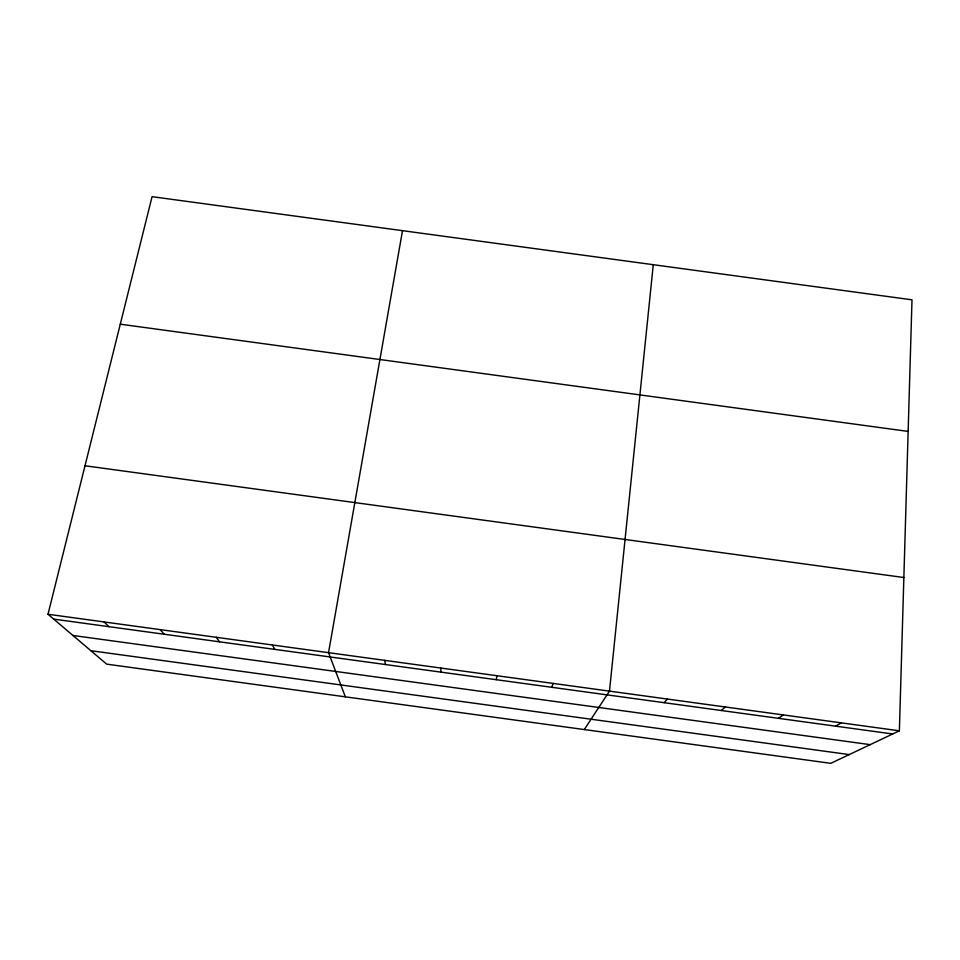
<?xml version="1.0" encoding="UTF-8"?>
<svg xmlns="http://www.w3.org/2000/svg" width="960" height="960" viewBox="0 0 960 960"><rect width="100%" height="100%" fill="white"/><g stroke="black" fill="none" stroke-linecap="round" stroke-linejoin="round"><path stroke-width="1.44" d="M899.376 730.812L912 299.82L152.064 196.668L48 614.268L106.68 664.14L830.784 763.332L899.376 730.812L48 614.268M653.28 264.696L609.48 691.128L584.28 729.564M402.504 230.664L328.536 652.668L345.336 696.828M496.236 679.704L497.052 675.744M551.628 687.288L553.26 683.436M664.14 702.684L667.428 699.06M721.248 710.508L725.388 706.992M778.392 718.32L783.372 714.936M835.536 726.144L841.368 722.868M120.288 324.192L908.148 431.412M85.008 465.768L903.864 577.524M53.7 619.116L892.716 733.98M72.948 635.472L870.216 744.648M90.876 650.712L849.264 754.584M104.076 621.948L108.96 626.688M160.164 629.628L164.244 634.248M216.276 637.308L219.54 641.82M272.4 644.988L274.848 649.392M384.696 660.36L385.512 664.548M440.868 668.052L440.868 672.12"/></g></svg>
